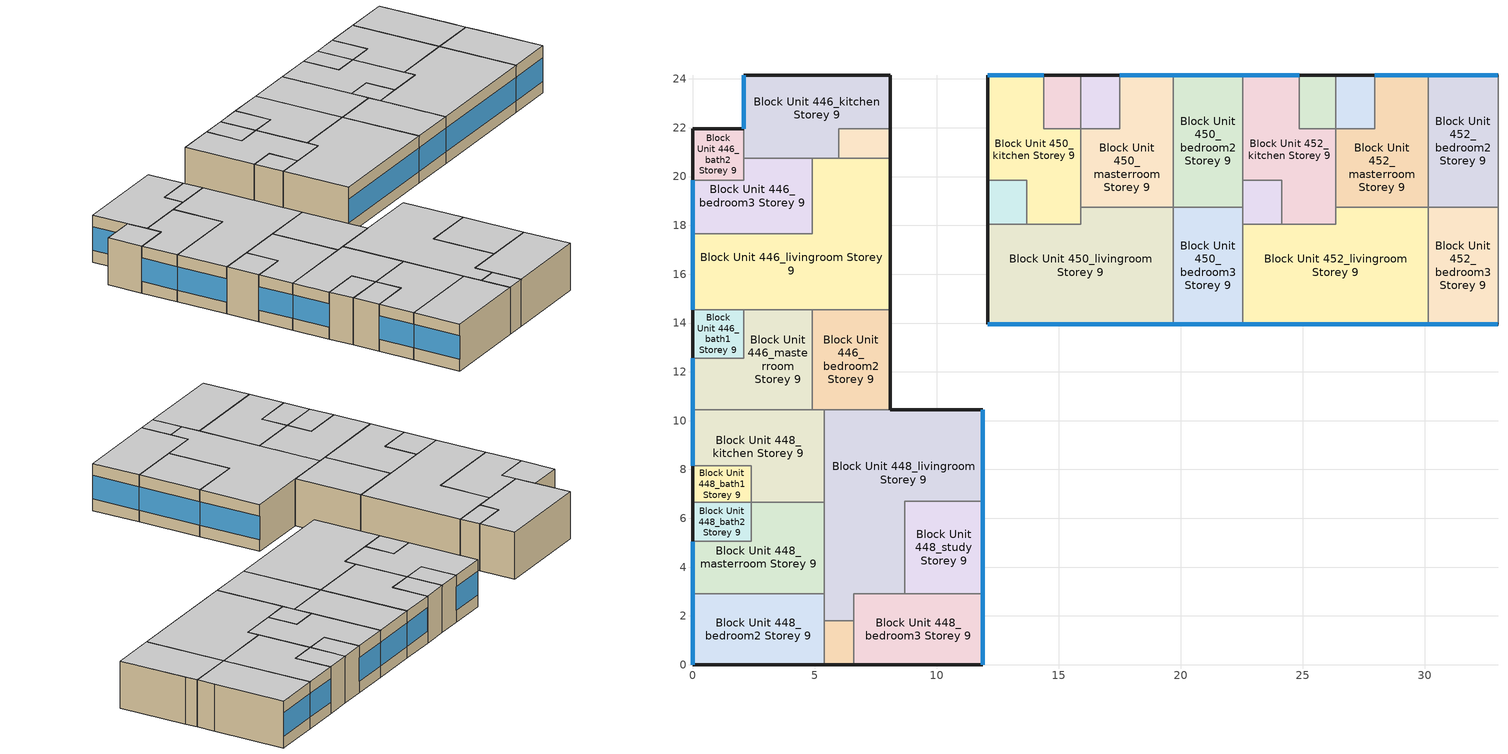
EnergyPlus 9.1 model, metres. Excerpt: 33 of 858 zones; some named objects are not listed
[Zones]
Block Unit 446_bath2 Storey 9
 floor adiabatic (Project Floor): 2.1,21.95 2.1,19.85 0,19.85 0,21.95 z28.8
 wall outside (Project Wall): 2.1,21.95 0,21.95 0,19.85 z28.8:31.6
 wall to Block Unit 446_bedroom3 Storey 9 (Project Wall): 0,19.85 2.1,19.85 2.1,20.75 z28.8:31.6
 wall to Block Unit 446_kitchen Storey 9 (Project Wall): 2.1,20.75 2.1,21.95 z28.8:31.6
 ceiling adiabatic (Project Ceiling): 2.1,19.85 2.1,21.95 0,21.95 0,19.85 z31.6
Block Unit 446_bedroom3 Storey 9
 floor adiabatic (Project Floor): 4.9,20.75 4.9,17.65 0,17.65 0,19.85 2.1,19.85 2.1,20.75 z28.8
 wall outside (Project Wall): 0,19.85 0,17.65 z28.8:31.6
 wall to Block Unit 446_kitchen Storey 9 (Project Wall): 4.9,20.75 2.1,20.75 z28.8:31.6
 wall to Block Unit 446_livingroom Storey 9 (Project Wall): 0,17.65 4.9,17.65 4.9,20.75 z28.8:31.6
 window (Project External Window): 0,19.85 0,17.65 z29.5:30.9
 ceiling adiabatic (Project Ceiling): 4.9,17.65 4.9,20.75 2.1,20.75 2.1,19.85 0,19.85 0,17.65 z31.6
Block Unit 446_livingroom Storey 9
 floor adiabatic (Project Floor): 8.1,20.75 8.1,14.55 0,14.55 0,17.65 4.9,17.65 4.9,20.75 z28.8
 wall outside (Project Wall): 0,17.65 0,14.55 / 8.1,14.55 8.1,20.75 z28.8:31.6
 wall to Block Unit 446_kitchen Storey 9 (Project Wall): 6,20.75 4.9,20.75 z28.8:31.6
 wall to Block Unit 446_store Storey 9 (Project Wall): 8.1,20.75 6,20.75 z28.8:31.6
 wall to Block Unit 446_bath1 Storey 9 (Project Wall): 0,14.55 2.1,14.55 z28.8:31.6
 wall to Block Unit 446_masterroom Storey 9 (Project Wall): 2.1,14.55 4.9,14.55 z28.8:31.6
 wall to Block Unit 446_bedroom2 Storey 9 (Project Wall): 4.9,14.55 8.1,14.55 z28.8:31.6
 window (Project External Window): 0,17.65 0,14.55 z29.5:30.9
 ceiling adiabatic (Project Ceiling): 8.1,14.55 8.1,20.75 4.9,20.75 4.9,17.65 0,17.65 0,14.55 z31.6
Block Unit 446_bath1 Storey 9
 floor adiabatic (Project Floor): 2.1,14.55 2.1,12.55 0,12.55 0,14.55 z28.8
 wall outside (Project Wall): 0,14.55 0,12.55 z28.8:31.6
 wall to Block Unit 446_masterroom Storey 9 (Project Wall): 0,12.55 2.1,12.55 2.1,14.55 z28.8:31.6
 ceiling adiabatic (Project Ceiling): 2.1,12.55 2.1,14.55 0,14.55 0,12.55 z31.6
Block Unit 446_masterroom Storey 9
 floor adiabatic (Project Floor): 4.9,14.55 4.9,10.45 0,10.45 0,12.55 2.1,12.55 2.1,14.55 z28.8
 wall outside (Project Wall): 0,12.55 0,10.45 z28.8:31.6
 wall to Block Unit 448_kitchen Storey 9 (Project Wall): 0,10.45 4.9,10.45 z28.8:31.6
 wall to Block Unit 446_bedroom2 Storey 9 (Project Wall): 4.9,10.45 4.9,14.55 z28.8:31.6
 window (Project External Window): 0,12.55 0,10.45 z29.5:30.9
 ceiling adiabatic (Project Ceiling): 4.9,10.45 4.9,14.55 2.1,14.55 2.1,12.55 0,12.55 0,10.45 z31.6
Block Unit 446_bedroom2 Storey 9
 floor adiabatic (Project Floor): 8.1,14.55 8.1,10.45 4.9,10.45 4.9,14.55 z28.8
 wall outside (Project Wall): 8.1,10.45 8.1,14.55 z28.8:31.6
 wall to Block Unit 448_kitchen Storey 9 (Project Wall): 4.9,10.45 5.4,10.45 z28.8:31.6
 wall to Block Unit 448_livingroom Storey 9 (Project Wall): 5.4,10.45 8.1,10.45 z28.8:31.6
 ceiling adiabatic (Project Ceiling): 8.1,10.45 8.1,14.55 4.9,14.55 4.9,10.45 z31.6
Block Unit 446_kitchen Storey 9
 floor adiabatic (Project Floor): 8.1,24.15 8.1,21.95 6,21.95 6,20.75 2.1,20.75 2.1,24.15 z28.8
 wall outside (Project Wall): 8.1,21.95 8.1,24.15 2.1,24.15 2.1,21.95 z28.8:31.6
 wall to Block Unit 446_store Storey 9 (Project Wall): 6,20.75 6,21.95 8.1,21.95 z28.8:31.6
 window (Project External Window): 2.1,24.15 2.1,21.95 z29.5:30.9
 ceiling adiabatic (Project Ceiling): 8.1,21.95 8.1,24.15 2.1,24.15 2.1,20.75 6,20.75 6,21.95 z31.6
Block Unit 446_store Storey 9
 floor adiabatic (Project Floor): 8.1,21.95 8.1,20.75 6,20.75 6,21.95 z28.8
 wall outside (Project Wall): 8.1,20.75 8.1,21.95 z28.8:31.6
 ceiling adiabatic (Project Ceiling): 8.1,20.75 8.1,21.95 6,21.95 6,20.75 z31.6
Block Unit 448_masterroom Storey 9
 floor adiabatic (Project Floor): 5.4,6.65 5.4,2.9 0,2.9 0,5.05 2.4,5.05 2.4,6.65 z28.8
 wall outside (Project Wall): 0,5.05 0,2.9 z28.8:31.6
 wall to Block Unit 448_kitchen Storey 9 (Project Wall): 5.4,6.65 2.4,6.65 z28.8:31.6
 wall to Block Unit 448_bath2 Storey 9 (Project Wall): 2.4,6.65 2.4,5.05 0,5.05 z28.8:31.6
 wall to Block Unit 448_bedroom2 Storey 9 (Project Wall): 0,2.9 5.4,2.9 z28.8:31.6
 wall to Block Unit 448_livingroom Storey 9 (Project Wall): 5.4,2.9 5.4,6.65 z28.8:31.6
 window (Project External Window): 0,5.05 0,2.9 z29.5:30.9
 ceiling adiabatic (Project Ceiling): 5.4,2.9 5.4,6.65 2.4,6.65 2.4,5.05 0,5.05 0,2.9 z31.6
Block Unit 448_bedroom2 Storey 9
 floor adiabatic (Project Floor): 5.4,2.9 5.4,0 0,0 0,2.9 z28.8
 wall outside (Project Wall): 0,2.9 0,0 5.4,0 z28.8:31.6
 wall to Block Unit 448_store Storey 9 (Project Wall): 5.4,0 5.4,1.8 z28.8:31.6
 wall to Block Unit 448_livingroom Storey 9 (Project Wall): 5.4,1.8 5.4,2.9 z28.8:31.6
 window (Project External Window): 0,2.9 0,0 z29.5:30.9
 ceiling adiabatic (Project Ceiling): 5.4,0 5.4,2.9 0,2.9 0,0 z31.6
Block Unit 448_bedroom3 Storey 9
 floor adiabatic (Project Floor): 11.9,2.9 11.9,0 6.6,0 6.6,2.9 z28.8
 wall outside (Project Wall): 6.6,0 11.9,0 11.9,2.9 z28.8:31.6
 wall to Block Unit 448_study Storey 9 (Project Wall): 11.9,2.9 8.7,2.9 z28.8:31.6
 wall to Block Unit 448_livingroom Storey 9 (Project Wall): 8.7,2.9 6.6,2.9 6.6,1.8 z28.8:31.6
 wall to Block Unit 448_store Storey 9 (Project Wall): 6.6,1.8 6.6,0 z28.8:31.6
 window (Project External Window): 11.9,0 11.9,2.9 z29.5:30.9
 ceiling adiabatic (Project Ceiling): 11.9,0 11.9,2.9 6.6,2.9 6.6,0 z31.6
Block Unit 448_study Storey 9
 floor adiabatic (Project Floor): 11.9,6.7 11.9,2.9 8.7,2.9 8.7,6.7 z28.8
 wall outside (Project Wall): 11.9,2.9 11.9,6.7 z28.8:31.6
 wall to Block Unit 448_livingroom Storey 9 (Project Wall): 11.9,6.7 8.7,6.7 8.7,2.9 z28.8:31.6
 window (Project External Window): 11.9,2.9 11.9,6.7 z29.5:30.9
 ceiling adiabatic (Project Ceiling): 11.9,2.9 11.9,6.7 8.7,6.7 8.7,2.9 z31.6
Block Unit 448_bath1 Storey 9
 floor adiabatic (Project Floor): 2.4,8.15 2.4,6.65 0,6.65 0,8.15 z28.8
 wall outside (Project Wall): 0,8.15 0,6.65 z28.8:31.6
 wall to Block Unit 448_kitchen Storey 9 (Project Wall): 2.4,6.65 2.4,8.15 0,8.15 z28.8:31.6
 wall to Block Unit 448_bath2 Storey 9 (Project Wall): 0,6.65 2.4,6.65 z28.8:31.6
 ceiling adiabatic (Project Ceiling): 2.4,6.65 2.4,8.15 0,8.15 0,6.65 z31.6
Block Unit 448_bath2 Storey 9
 floor adiabatic (Project Floor): 2.4,6.65 2.4,5.05 0,5.05 0,6.65 z28.8
 wall outside (Project Wall): 0,6.65 0,5.05 z28.8:31.6
 ceiling adiabatic (Project Ceiling): 2.4,5.05 2.4,6.65 0,6.65 0,5.05 z31.6
Block Unit 448_kitchen Storey 9
 floor adiabatic (Project Floor): 5.4,10.45 5.4,6.65 2.4,6.65 2.4,8.15 0,8.15 0,10.45 z28.8
 wall outside (Project Wall): 0,10.45 0,8.15 z28.8:31.6
 wall to Block Unit 448_livingroom Storey 9 (Project Wall): 5.4,6.65 5.4,10.45 z28.8:31.6
 window (Project External Window): 0,10.45 0,8.15 z29.5:30.9
 ceiling adiabatic (Project Ceiling): 5.4,6.65 5.4,10.45 0,10.45 0,8.15 2.4,8.15 2.4,6.65 z31.6
Block Unit 448_store Storey 9
 floor adiabatic (Project Floor): 6.6,1.8 6.6,0 5.4,0 5.4,1.8 z28.8
 wall outside (Project Wall): 5.4,0 6.6,0 z28.8:31.6
 wall to Block Unit 448_livingroom Storey 9 (Project Wall): 6.6,1.8 5.4,1.8 z28.8:31.6
 ceiling adiabatic (Project Ceiling): 6.6,0 6.6,1.8 5.4,1.8 5.4,0 z31.6
Block Unit 448_livingroom Storey 9
 floor adiabatic (Project Floor): 11.9,10.45 11.9,6.7 8.7,6.7 8.7,2.9 6.6,2.9 6.6,1.8 5.4,1.8 5.4,10.45 z28.8
 wall outside (Project Wall): 11.9,6.7 11.9,10.45 8.1,10.45 z28.8:31.6
 window (Project External Window): 11.9,6.7 11.9,10.45 z29.5:30.9
 ceiling adiabatic (Project Ceiling): 8.7,2.9 8.7,6.7 11.9,6.7 11.9,10.45 5.4,10.45 5.4,1.8 6.6,1.8 6.6,2.9 z31.6
Block Unit 450_masterroom Storey 9
 floor adiabatic (Project Floor): 19.7,24.15 19.7,18.75 15.9,18.75 15.9,21.95 17.5,21.95 17.5,24.15 z28.8
 wall outside (Project Wall): 19.7,24.15 17.5,24.15 z28.8:31.6
 wall to Block Unit 450_bath2 Storey 9 (Project Wall): 17.5,24.15 17.5,21.95 15.9,21.95 z28.8:31.6
 wall to Block Unit 450_kitchen Storey 9 (Project Wall): 15.9,21.95 15.9,18.75 z28.8:31.6
 wall to Block Unit 450_livingroom Storey 9 (Project Wall): 15.9,18.75 19.7,18.75 z28.8:31.6
 wall to Block Unit 450_bedroom2 Storey 9 (Project Wall): 19.7,18.75 19.7,24.15 z28.8:31.6
 window (Project External Window): 19.7,24.15 17.5,24.15 z29.5:30.9
 ceiling adiabatic (Project Ceiling): 19.7,18.75 19.7,24.15 17.5,24.15 17.5,21.95 15.9,21.95 15.9,18.75 z31.6
Block Unit 450_bedroom2 Storey 9
 floor adiabatic (Project Floor): 22.55,24.15 22.55,18.75 19.7,18.75 19.7,24.15 z28.8
 wall outside (Project Wall): 22.55,24.15 19.7,24.15 z28.8:31.6
 wall to Block Unit 450_bedroom3 Storey 9 (Project Wall): 19.7,18.75 22.55,18.75 z28.8:31.6
 wall to Block Unit 452_kitchen Storey 9 (Project Wall): 22.55,19.85 22.55,24.15 z28.8:31.6
 wall to Block Unit 452_store Storey 9 (Project Wall): 22.55,18.75 22.55,19.85 z28.8:31.6
 window (Project External Window): 22.55,24.15 19.7,24.15 z29.5:30.9
 ceiling adiabatic (Project Ceiling): 22.55,18.75 22.55,24.15 19.7,24.15 19.7,18.75 z31.6
Block Unit 450_bedroom3 Storey 9
 floor adiabatic (Project Floor): 22.55,18.75 22.55,13.95 19.7,13.95 19.7,18.75 z28.8
 wall outside (Project Wall): 19.7,13.95 22.55,13.95 z28.8:31.6
 wall to Block Unit 450_livingroom Storey 9 (Project Wall): 19.7,18.75 19.7,13.95 z28.8:31.6
 wall to Block Unit 452_store Storey 9 (Project Wall): 22.55,18.05 22.55,18.75 z28.8:31.6
 wall to Block Unit 452_livingroom Storey 9 (Project Wall): 22.55,13.95 22.55,18.05 z28.8:31.6
 window (Project External Window): 19.7,13.95 22.55,13.95 z29.5:30.9
 ceiling adiabatic (Project Ceiling): 22.55,13.95 22.55,18.75 19.7,18.75 19.7,13.95 z31.6
Block Unit 450_bath1 Storey 9
 floor adiabatic (Project Floor): 15.9,24.15 15.9,21.95 14.4,21.95 14.4,24.15 z28.8
 wall outside (Project Wall): 15.9,24.15 14.4,24.15 z28.8:31.6
 wall to Block Unit 450_kitchen Storey 9 (Project Wall): 14.4,24.15 14.4,21.95 15.9,21.95 z28.8:31.6
 wall to Block Unit 450_bath2 Storey 9 (Project Wall): 15.9,21.95 15.9,24.15 z28.8:31.6
 ceiling adiabatic (Project Ceiling): 15.9,21.95 15.9,24.15 14.4,24.15 14.4,21.95 z31.6
Block Unit 450_bath2 Storey 9
 floor adiabatic (Project Floor): 17.5,24.15 17.5,21.95 15.9,21.95 15.9,24.15 z28.8
 wall outside (Project Wall): 17.5,24.15 15.9,24.15 z28.8:31.6
 ceiling adiabatic (Project Ceiling): 17.5,21.95 17.5,24.15 15.9,24.15 15.9,21.95 z31.6
Block Unit 450_kitchen Storey 9
 floor adiabatic (Project Floor): 14.4,24.15 14.4,21.95 15.9,21.95 15.9,18.05 13.7,18.05 13.7,19.85 12.1,19.85 12.1,24.15 z28.8
 wall outside (Project Wall): 14.4,24.15 12.1,24.15 12.1,19.85 z28.8:31.6
 wall to Block Unit 450_livingroom Storey 9 (Project Wall): 13.7,18.05 15.9,18.05 15.9,18.75 z28.8:31.6
 wall to Block Unit 450_store Storey 9 (Project Wall): 12.1,19.85 13.7,19.85 13.7,18.05 z28.8:31.6
 window (Project External Window): 14.4,24.15 12.1,24.15 z29.5:30.9
 ceiling adiabatic (Project Ceiling): 15.9,18.05 15.9,21.95 14.4,21.95 14.4,24.15 12.1,24.15 12.1,19.85 13.7,19.85 13.7,18.05 z31.6
Block Unit 450_store Storey 9
 floor adiabatic (Project Floor): 13.7,19.85 13.7,18.05 12.1,18.05 12.1,19.85 z28.8
 wall outside (Project Wall): 12.1,19.85 12.1,18.05 z28.8:31.6
 wall to Block Unit 450_livingroom Storey 9 (Project Wall): 12.1,18.05 13.7,18.05 z28.8:31.6
 ceiling adiabatic (Project Ceiling): 13.7,18.05 13.7,19.85 12.1,19.85 12.1,18.05 z31.6
Block Unit 450_livingroom Storey 9
 floor adiabatic (Project Floor): 19.7,18.75 19.7,13.95 12.1,13.95 12.1,18.05 15.9,18.05 15.9,18.75 z28.8
 wall outside (Project Wall): 12.1,18.05 12.1,13.95 19.7,13.95 z28.8:31.6
 window (Project External Window): 12.1,13.95 19.7,13.95 z29.5:30.9
 ceiling adiabatic (Project Ceiling): 19.7,13.95 19.7,18.75 15.9,18.75 15.9,18.05 12.1,18.05 12.1,13.95 z31.6
Block Unit 452_masterroom Storey 9
 floor adiabatic (Project Floor): 30.15,24.15 30.15,18.75 26.35,18.75 26.35,21.95 27.95,21.95 27.95,24.15 z28.8
 wall outside (Project Wall): 30.15,24.15 27.95,24.15 z28.8:31.6
 wall to Block Unit 452_bath2 Storey 9 (Project Wall): 27.95,24.15 27.95,21.95 26.35,21.95 z28.8:31.6
 wall to Block Unit 452_kitchen Storey 9 (Project Wall): 26.35,21.95 26.35,18.75 z28.8:31.6
 wall to Block Unit 452_livingroom Storey 9 (Project Wall): 26.35,18.75 30.15,18.75 z28.8:31.6
 wall to Block Unit 452_bedroom2 Storey 9 (Project Wall): 30.15,18.75 30.15,24.15 z28.8:31.6
 window (Project External Window): 30.15,24.15 27.95,24.15 z29.5:30.9
 ceiling adiabatic (Project Ceiling): 30.15,18.75 30.15,24.15 27.95,24.15 27.95,21.95 26.35,21.95 26.35,18.75 z31.6
Block Unit 452_bedroom2 Storey 9
 floor adiabatic (Project Floor): 33,24.15 33,18.75 30.15,18.75 30.15,24.15 z28.8
 wall outside (Project Wall): 33,24.15 30.15,24.15 z28.8:31.6
 wall to Block Unit 452_bedroom3 Storey 9 (Project Wall): 30.15,18.75 33,18.75 z28.8:31.6
 wall to Block Unit 454_kitchen Storey 9 (Project Wall): 33,19.85 33,24.15 z28.8:31.6
 wall to Block Unit 454_store Storey 9 (Project Wall): 33,18.75 33,19.85 z28.8:31.6
 window (Project External Window): 33,24.15 30.15,24.15 z29.5:30.9
 ceiling adiabatic (Project Ceiling): 33,18.75 33,24.15 30.15,24.15 30.15,18.75 z31.6
Block Unit 452_bedroom3 Storey 9
 floor adiabatic (Project Floor): 33,18.75 33,13.95 30.15,13.95 30.15,18.75 z28.8
 wall outside (Project Wall): 30.15,13.95 33,13.95 z28.8:31.6
 wall to Block Unit 452_livingroom Storey 9 (Project Wall): 30.15,18.75 30.15,13.95 z28.8:31.6
 wall to Block Unit 454_store Storey 9 (Project Wall): 33,18.05 33,18.75 z28.8:31.6
 wall to Block Unit 454_livingroom Storey 9 (Project Wall): 33,13.95 33,18.05 z28.8:31.6
 window (Project External Window): 30.15,13.95 33,13.95 z29.5:30.9
 ceiling adiabatic (Project Ceiling): 33,13.95 33,18.75 30.15,18.75 30.15,13.95 z31.6
Block Unit 452_bath1 Storey 9
 floor adiabatic (Project Floor): 26.35,24.15 26.35,21.95 24.85,21.95 24.85,24.15 z28.8
 wall outside (Project Wall): 26.35,24.15 24.85,24.15 z28.8:31.6
 wall to Block Unit 452_kitchen Storey 9 (Project Wall): 24.85,24.15 24.85,21.95 26.35,21.95 z28.8:31.6
 wall to Block Unit 452_bath2 Storey 9 (Project Wall): 26.35,21.95 26.35,24.15 z28.8:31.6
 ceiling adiabatic (Project Ceiling): 26.35,21.95 26.35,24.15 24.85,24.15 24.85,21.95 z31.6
Block Unit 452_bath2 Storey 9
 floor adiabatic (Project Floor): 27.95,24.15 27.95,21.95 26.35,21.95 26.35,24.15 z28.8
 wall outside (Project Wall): 27.95,24.15 26.35,24.15 z28.8:31.6
 ceiling adiabatic (Project Ceiling): 27.95,21.95 27.95,24.15 26.35,24.15 26.35,21.95 z31.6
Block Unit 452_kitchen Storey 9
 floor adiabatic (Project Floor): 24.85,24.15 24.85,21.95 26.35,21.95 26.35,18.05 24.15,18.05 24.15,19.85 22.55,19.85 22.55,24.15 z28.8
 wall outside (Project Wall): 24.85,24.15 22.55,24.15 z28.8:31.6
 wall to Block Unit 452_livingroom Storey 9 (Project Wall): 24.15,18.05 26.35,18.05 26.35,18.75 z28.8:31.6
 wall to Block Unit 452_store Storey 9 (Project Wall): 22.55,19.85 24.15,19.85 24.15,18.05 z28.8:31.6
 window (Project External Window): 24.85,24.15 22.55,24.15 z29.5:30.9
 ceiling adiabatic (Project Ceiling): 26.35,18.05 26.35,21.95 24.85,21.95 24.85,24.15 22.55,24.15 22.55,19.85 24.15,19.85 24.15,18.05 z31.6
Block Unit 452_store Storey 9
 floor adiabatic (Project Floor): 24.15,19.85 24.15,18.05 22.55,18.05 22.55,19.85 z28.8
 wall to Block Unit 452_livingroom Storey 9 (Project Wall): 22.55,18.05 24.15,18.05 z28.8:31.6
 ceiling adiabatic (Project Ceiling): 24.15,18.05 24.15,19.85 22.55,19.85 22.55,18.05 z31.6
Block Unit 452_livingroom Storey 9
 floor adiabatic (Project Floor): 30.15,18.75 30.15,13.95 22.55,13.95 22.55,18.05 26.35,18.05 26.35,18.75 z28.8
 wall outside (Project Wall): 22.55,13.95 30.15,13.95 z28.8:31.6
 window (Project External Window): 22.55,13.95 30.15,13.95 z29.5:30.9
 ceiling adiabatic (Project Ceiling): 30.15,13.95 30.15,18.75 26.35,18.75 26.35,18.05 22.55,18.05 22.55,13.95 z31.6
[Building]
One Precinct: North Axis=0; Terrain=City; Loads Convergence Tolerance Value=0.04; Temperature Convergence Tolerance Value=0.4; Solar Distribution=FullInteriorAndExterior; Maximum Number of Warmup Days=25; Minimum Number of Warmup Days=6
[Site:Location]
SGP_Singapore.486980_IWEC: Latitude=1.37; Longitude=103.98; Time Zone=8; Elevation=16
[MATERIAL] Roughness=MediumRough
Name | Thickness | Conductivity | Density | Specific Heat | Thermal Absorptance | Solar Absorptance | Visible Absorptance
ConcreteWall | 0.15 | 0.8 | 2400 | 880 | 0.85 | 0.79 | 0.79
Greenwall | 0.079 | 2.5 | 1293 | 853 | 0.98 | 0.75 | 0.75
[WindowMaterial:SimpleGlazingSystem]
SingleGlazingEuroGrey: UFactor=5.93; Solar Heat Gain Coefficient=0.62; Visible Transmittance=0.495
[Construction]
Project Wall: Greenwall
Project Floor; Project Ceiling: ConcreteWall
Project External Window: SingleGlazingEuroGrey
[ZONE] Type=1; Multiplier=1; Ceiling Height=autocalculate; Volume=autocalculate; Floor Area=autocalculate; Part of Total Floor Area=Yes
Block Unit 446_bath2 Storey 9; Block Unit 446_bedroom3 Storey 9; Block Unit 446_livingroom Storey 9; Block Unit 446_bath1 Storey 9; Block Unit 446_masterroom Storey 9; Block Unit 446_bedroom2 Storey 9; Block Unit 446_kitchen Storey 9; Block Unit 446_store Storey 9; Block Unit 448_masterroom Storey 9; Block Unit 448_bedroom2 Storey 9; Block Unit 448_bedroom3 Storey 9; Block Unit 448_study Storey 9; Block Unit 448_bath1 Storey 9; Block Unit 448_bath2 Storey 9; Block Unit 448_kitchen Storey 9; Block Unit 448_store Storey 9; Block Unit 448_livingroom Storey 9; Block Unit 450_masterroom Storey 9; Block Unit 450_bedroom2 Storey 9; Block Unit 450_bedroom3 Storey 9; Block Unit 450_bath1 Storey 9; Block Unit 450_bath2 Storey 9; Block Unit 450_kitchen Storey 9; Block Unit 450_store Storey 9; Block Unit 450_livingroom Storey 9; Block Unit 452_masterroom Storey 9; Block Unit 452_bedroom2 Storey 9; Block Unit 452_bedroom3 Storey 9; Block Unit 452_bath1 Storey 9; Block Unit 452_bath2 Storey 9; Block Unit 452_kitchen Storey 9; Block Unit 452_store Storey 9; Block Unit 452_livingroom Storey 9
[ZONEINFILTRATION:DESIGNFLOWRATE] Design Flow Rate Calculation Method=AirChanges/Hour; Constant Term Coefficient=1; Temperature Term Coefficient=0; Velocity Term Coefficient=0; Velocity Squared Term Coefficient=0
Name | Zone or ZoneList | Schedule | Air Changes per Hour
Block Unit 446_bath2 Storey 9 Infiltration | Block Unit 446_bath2 Storey 9 | Always On | 1
Block Unit 446_bedroom3 Storey 9 Infiltration | Block Unit 446_bedroom3 Storey 9 | Always On | 0.2
Block Unit 446_livingroom Storey 9 Infiltration | Block Unit 446_livingroom Storey 9 | Living_Infiltration_AirCon | 1
Block Unit 446_bath1 Storey 9 Infiltration | Block Unit 446_bath1 Storey 9 | Always On | 1
Block Unit 446_masterroom Storey 9 Infiltration | Block Unit 446_masterroom Storey 9 | Always On | 0.2
Block Unit 446_bedroom2 Storey 9 Infiltration | Block Unit 446_bedroom2 Storey 9 | Always On | 0.2
Block Unit 446_kitchen Storey 9 Infiltration | Block Unit 446_kitchen Storey 9 | Always On | 1
Block Unit 446_store Storey 9 Infiltration | Block Unit 446_store Storey 9 | Always On | 1
Block Unit 448_masterroom Storey 9 Infiltration | Block Unit 448_masterroom Storey 9 | Always On | 0.2
Block Unit 448_bedroom2 Storey 9 Infiltration | Block Unit 448_bedroom2 Storey 9 | Always On | 0.2
Block Unit 448_bedroom3 Storey 9 Infiltration | Block Unit 448_bedroom3 Storey 9 | Always On | 0.2
Block Unit 448_study Storey 9 Infiltration | Block Unit 448_study Storey 9 | Always On | 1
Block Unit 448_bath1 Storey 9 Infiltration | Block Unit 448_bath1 Storey 9 | Always On | 1
Block Unit 448_bath2 Storey 9 Infiltration | Block Unit 448_bath2 Storey 9 | Always On | 1
Block Unit 448_kitchen Storey 9 Infiltration | Block Unit 448_kitchen Storey 9 | Always On | 1
Block Unit 448_store Storey 9 Infiltration | Block Unit 448_store Storey 9 | Always On | 1
Block Unit 448_livingroom Storey 9 Infiltration | Block Unit 448_livingroom Storey 9 | Living_Infiltration_AirCon | 1
Block Unit 450_masterroom Storey 9 Infiltration | Block Unit 450_masterroom Storey 9 | Always On | 0.2
Block Unit 450_bedroom2 Storey 9 Infiltration | Block Unit 450_bedroom2 Storey 9 | Always On | 0.2
Block Unit 450_bedroom3 Storey 9 Infiltration | Block Unit 450_bedroom3 Storey 9 | Always On | 0.2
Block Unit 450_bath1 Storey 9 Infiltration | Block Unit 450_bath1 Storey 9 | Always On | 1
Block Unit 450_bath2 Storey 9 Infiltration | Block Unit 450_bath2 Storey 9 | Always On | 1
Block Unit 450_kitchen Storey 9 Infiltration | Block Unit 450_kitchen Storey 9 | Always On | 1
Block Unit 450_store Storey 9 Infiltration | Block Unit 450_store Storey 9 | Always On | 1
Block Unit 450_livingroom Storey 9 Infiltration | Block Unit 450_livingroom Storey 9 | Living_Infiltration_AirCon | 1
Block Unit 452_masterroom Storey 9 Infiltration | Block Unit 452_masterroom Storey 9 | Always On | 0.2
Block Unit 452_bedroom2 Storey 9 Infiltration | Block Unit 452_bedroom2 Storey 9 | Always On | 0.2
Block Unit 452_bedroom3 Storey 9 Infiltration | Block Unit 452_bedroom3 Storey 9 | Always On | 0.2
Block Unit 452_bath1 Storey 9 Infiltration | Block Unit 452_bath1 Storey 9 | Always On | 1
Block Unit 452_bath2 Storey 9 Infiltration | Block Unit 452_bath2 Storey 9 | Always On | 1
Block Unit 452_kitchen Storey 9 Infiltration | Block Unit 452_kitchen Storey 9 | Always On | 1
Block Unit 452_store Storey 9 Infiltration | Block Unit 452_store Storey 9 | Always On | 1
Block Unit 452_livingroom Storey 9 Infiltration | Block Unit 452_livingroom Storey 9 | Living_Infiltration_AirCon | 1
[HVACTEMPLATE:ZONE:IDEALLOADSAIRSYSTEM] Template Thermostat=Zone Stat; System Availability Schedule=AirCon_normal; Maximum Heating Supply Air Temperature=50; Minimum Cooling Supply Air Temperature=13; Maximum Heating Supply Air Humidity Ratio=0.0156; Minimum Cooling Supply Air Humidity Ratio=0.0077; Heating Limit=NoLimit; Cooling Limit=NoLimit; Heating Availability Schedule=Always Off; Cooling Availability Schedule=AirCon_normal; Dehumidification Control Type=Humidistat; Cooling Sensible Heat Ratio=0.7; Dehumidification Setpoint=60; Humidification Control Type=None; Outdoor Air Method=None; Outdoor Air Flow Rate per Person=0.00944; Outdoor Air Flow Rate per Zone Floor Area=0; Outdoor Air Flow Rate per Zone=0; Demand Controlled Ventilation Type=None; Outdoor Air Economizer Type=NoEconomizer; Heat Recovery Type=None; Sensible Heat Recovery Effectiveness=0.7; Latent Heat Recovery Effectiveness=0.65
Block Unit 446_bedroom3 Storey 9; Block Unit 446_livingroom Storey 9; Block Unit 446_masterroom Storey 9; Block Unit 446_bedroom2 Storey 9; Block Unit 448_masterroom Storey 9; Block Unit 448_bedroom2 Storey 9; Block Unit 448_bedroom3 Storey 9; Block Unit 448_livingroom Storey 9; Block Unit 450_masterroom Storey 9; Block Unit 450_bedroom2 Storey 9; Block Unit 450_bedroom3 Storey 9; Block Unit 450_livingroom Storey 9; Block Unit 452_masterroom Storey 9; Block Unit 452_bedroom2 Storey 9; Block Unit 452_bedroom3 Storey 9; Block Unit 452_livingroom Storey 9
[Schedule:Compact]
Always On: Through: 12/31, For: AllDays, Until: 24:00, 1
Always Off: Through: 12/31, For: AllDays, Until: 24:00, 0
AirCon_normal: Through: 31 Dec, For: AllDays, Until: 07:00, 1, Until: 22:00, 0, Until: 24:00, 1
[SCHEDULE:COMPACT]
Living_Infiltration_AirCon: Through: 12/31, For: AllDays, Until: 07:00, 0.2, Until: 22:00, 1, Until: 24:00, 0.2
